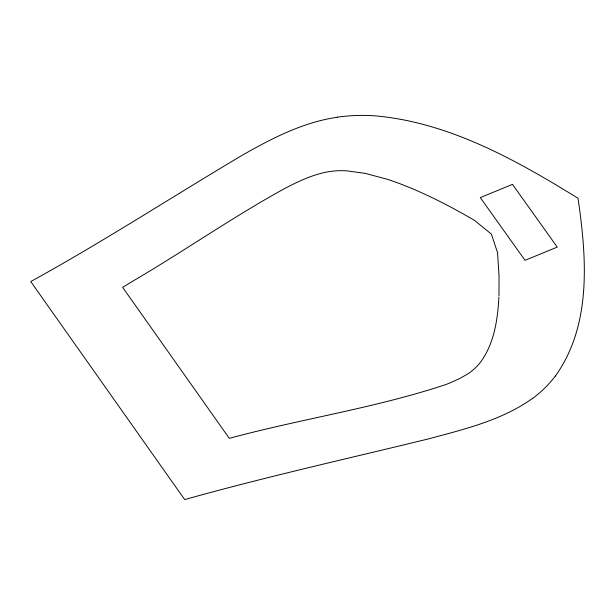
<?xml version="1.0" encoding="UTF-8"?>
<svg xmlns="http://www.w3.org/2000/svg" width="615" height="615" viewBox="0 0 615 615"><rect width="100%" height="100%" fill="white"/><g stroke="black" fill="none" stroke-linecap="round" stroke-linejoin="round"><path stroke-width="0.92" d="M498.973 295.684L499.049 276.066L497.573 252.788L491.423 234.131L474.426 220.339C451.126 206.732 427.087 194.232 401.895 184.477A254.502 188.836 -3 0 0 387.342 179.311L365.402 173.407L346.937 170.855A70.986 52.667 -3 0 0 341.133 170.678L338.927 170.716A58.202 43.188 -3 0 0 335.198 170.916L332.915 171.131A58.486 43.396 -3 0 0 325.312 172.323C310.629 175.467 296.991 182.086 283.776 189.028C233.085 216.903 185.553 250.097 135.715 279.433L122.623 287.328L229.295 438.341C300.796 418.961 374.635 408.114 445.052 384.821A156.679 116.25 -3 0 0 449.734 383.014L459.405 378.709L467.692 373.989A57.856 42.927 -3 0 0 473.258 369.815L475.426 367.855A62.776 46.579 -3 0 0 480.569 362.089C494.314 343.431 497.658 319.477 498.919 296.96M555.368 376.08C591.984 324.805 586.664 257.462 578.015 198.268C515.939 159.962 449.327 122.5 375.358 115.866A132.21 98.093 -3 0 0 337.412 117.158M532.682 398.289C501.994 420.291 464.456 429.193 428.594 438.864C347.206 458.759 265.388 476.948 184.692 499.58L30.75 281.555C102.567 242.056 171.308 197.369 241.749 155.557C271.592 138.475 302.987 122.201 337.427 117.227M555.322 376.057A130.98 97.185 -3 0 1 532.744 398.336M512.487 184.369L480.292 197.592L525.041 260.329L557.236 247.107L512.487 184.369"/></g></svg>
